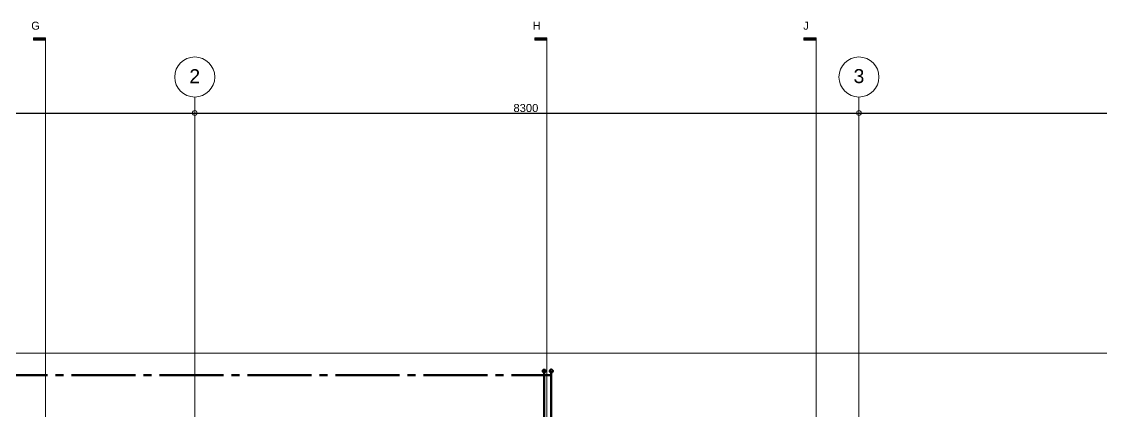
# Model space of a CAD drawing. Header units: metres. Extents: x -4.5 to 35.1, y -3.6 to 25.4.
# Drawn here: x 3.14 to 16.63, y 20.53 to 25.4 of the extents above; entities that cross this region are included whole.
import ezdxf

# ---------------------------------------------------------------- set-up
doc = ezdxf.new("R2010")
doc.units = ezdxf.units.M
doc.header["$PDMODE"] = 65
doc.linetypes.add('GETRENNT2_S6', pattern=[1.2, 0.7, -0.1, 0.1, -0.1, 0.1, -0.1])
doc.linetypes.add('STRICHPUNKT2_S5', pattern=[1.1, 0.8, -0.1, 0.1, -0.1])
doc.layers.add('New_A Stramien', color=7, linetype='Continuous', lineweight=13)
doc.layers.add('Standard', color=7, linetype='Continuous', lineweight=25)
doc.styles.add('ARIAL', font='ARIAL.TTF')
doc.dimstyles.new('_DIMSTYLE_2', dxfattribs={"dimtxt": 0.1, "dimasz": 0.2, "dimexe": 0, "dimexo": 0, "dimgap": 0.05, "dimtad": 2, "dimdec": 0, "dimlfac": 1000, "dimrnd": 1, "dimdsep": 46, "dimtxsty": 'ARIAL', "dimblk1": 'ALL_ML_KREIS', "dimblk2": 'ALL_ML_KREIS', "dimsah": 1, "dimcen": 0, "dimclrd": 9, "dimclre": 9, "dimclrt": 9, "dimadec": 0, "dimazin": 0, "dimtfac": 1, "dimtdec": 0, "dimtix": 1, "dimtmove": 2, "dimatfit": 3, "dimfxl": 0, "dimtzin": 0, "dimlwd": 0, "dimlwe": 13, "dimarcsym": 0})
doc.dimstyles.new('_DIMSTYLE_3', dxfattribs={"dimtxt": 0.1, "dimasz": 0.2, "dimexe": 0, "dimexo": 0, "dimgap": 0.05, "dimtad": 2, "dimdec": 0, "dimlfac": 1000, "dimrnd": 1, "dimdsep": 46, "dimtxsty": 'ARIAL', "dimblk1": 'ALL_ML_KREIS', "dimblk2": 'ALL_ML_KREIS', "dimsah": 1, "dimcen": 0, "dimclrd": 9, "dimclre": 9, "dimclrt": 9, "dimadec": 0, "dimazin": 0, "dimtfac": 1, "dimtdec": 0, "dimtix": 1, "dimtmove": 2, "dimatfit": 3, "dimfxl": 0, "dimtzin": 0, "dimlwd": 0, "dimlwe": 13, "dimarcsym": 0})

# ---------------------------------------------------------------- blocks, each defined once
blk = doc.blocks.new('ALL_ML_KREIS')
at = {"color": 0, "linetype": 'ByBlock', "lineweight": -2}
for p, q in [((-1, 0), (0.5, 0)), ((0, -0.5), (0, 0.5))]:
    blk.add_line(p, q, dxfattribs=at)
blk.add_circle((0, 0), 0.15, dxfattribs=at)
blk = doc.blocks.new('*D5')
at = {"layer": 'DEFPOINTS', "color": 252, "linetype": 'Continuous', "lineweight": 13}
for p in [(0, 24.26), (0, 24.26), (5.3, 24.26)]:
    blk.add_point(p, dxfattribs=at)
at = {"layer": 'Standard', "color": 9, "linetype": 'Continuous', "lineweight": -2}
for p, q in [((0, 24.26), (0, 24.26)), ((5.3, 24.26), (5.3, 24.26))]:
    blk.add_line(p, q, dxfattribs=at)
at = {"layer": 'Standard', "color": 252, "linetype": 'Continuous', "lineweight": -2}
blk.add_line((0, 24.26), (5.3, 24.26), dxfattribs=at)
at = {"layer": 'Standard', "color": 9, "linetype": 'Continuous', "lineweight": 13, "xscale": 0.2, "yscale": 0.2, "zscale": 0.2, "rotation": 180}
blk.add_blockref('ALL_ML_KREIS', (0, 24.26), dxfattribs=at)
at = {"layer": 'Standard', "color": 9, "linetype": 'Continuous', "lineweight": 13, "xscale": 0.2, "yscale": 0.2, "zscale": 0.2}
blk.add_blockref('ALL_ML_KREIS', (5.3, 24.26), dxfattribs=at)
at = {"layer": 'Standard', "color": 9, "linetype": 'Continuous', "lineweight": 13, "insert": (2.638, 24.322), "char_height": 0.1, "width": 0.4, "attachment_point": 5, "style": 'ARIAL'}
blk.add_mtext('\\A1;{5300}', dxfattribs=at)
blk = doc.blocks.new('*D6')
at = {"layer": 'DEFPOINTS', "color": 252, "linetype": 'Continuous', "lineweight": 13}
for p in [(5.3, 24.26), (5.3, 24.26), (13.6, 24.26)]:
    blk.add_point(p, dxfattribs=at)
at = {"layer": 'Standard', "color": 9, "linetype": 'Continuous', "lineweight": -2}
for p, q in [((5.3, 24.26), (5.3, 24.26)), ((13.6, 24.26), (13.6, 24.26))]:
    blk.add_line(p, q, dxfattribs=at)
at = {"layer": 'Standard', "color": 252, "linetype": 'Continuous', "lineweight": -2}
blk.add_line((5.3, 24.26), (13.6, 24.26), dxfattribs=at)
at = {"layer": 'Standard', "color": 9, "linetype": 'Continuous', "lineweight": 13, "xscale": 0.2, "yscale": 0.2, "zscale": 0.2, "rotation": 180}
blk.add_blockref('ALL_ML_KREIS', (5.3, 24.26), dxfattribs=at)
at = {"layer": 'Standard', "color": 9, "linetype": 'Continuous', "lineweight": 13, "xscale": 0.2, "yscale": 0.2, "zscale": 0.2}
blk.add_blockref('ALL_ML_KREIS', (13.6, 24.26), dxfattribs=at)
at = {"layer": 'Standard', "color": 9, "linetype": 'Continuous', "lineweight": 13, "insert": (9.438, 24.322), "char_height": 0.1, "width": 0.4, "attachment_point": 5, "style": 'ARIAL'}
blk.add_mtext('\\A1;{8300}', dxfattribs=at)
blk = doc.blocks.new('*D7')
at = {"layer": 'DEFPOINTS', "color": 252, "linetype": 'Continuous', "lineweight": 13}
for p in [(13.6, 24.26), (13.6, 24.26), (21.3, 24.26)]:
    blk.add_point(p, dxfattribs=at)
at = {"layer": 'Standard', "color": 9, "linetype": 'Continuous', "lineweight": -2}
for p, q in [((13.6, 24.26), (13.6, 24.26)), ((21.3, 24.26), (21.3, 24.26))]:
    blk.add_line(p, q, dxfattribs=at)
at = {"layer": 'Standard', "color": 252, "linetype": 'Continuous', "lineweight": -2}
blk.add_line((13.6, 24.26), (21.3, 24.26), dxfattribs=at)
at = {"layer": 'Standard', "color": 9, "linetype": 'Continuous', "lineweight": 13, "xscale": 0.2, "yscale": 0.2, "zscale": 0.2, "rotation": 180}
blk.add_blockref('ALL_ML_KREIS', (13.6, 24.26), dxfattribs=at)
at = {"layer": 'Standard', "color": 9, "linetype": 'Continuous', "lineweight": 13, "xscale": 0.2, "yscale": 0.2, "zscale": 0.2}
blk.add_blockref('ALL_ML_KREIS', (21.3, 24.26), dxfattribs=at)
at = {"layer": 'Standard', "color": 9, "linetype": 'Continuous', "lineweight": 13, "insert": (17.438, 24.322), "char_height": 0.1, "width": 0.4, "attachment_point": 5, "style": 'ARIAL'}
blk.add_mtext('\\A1;{7700}', dxfattribs=at)
blk = doc.blocks.new('NSY101')
at = {"color": 0, "linetype": 'ByBlock', "lineweight": -2}
blk.add_circle((0, 0), 0.05, dxfattribs=at)
blk = doc.blocks.new('*D12')
at = {"layer": 'DEFPOINTS', "color": 252, "linetype": 'Continuous', "lineweight": 13}
for p in [(0, 24.26), (0, 24.26), (5.3, 24.26)]:
    blk.add_point(p, dxfattribs=at)
at = {"layer": 'Standard', "color": 9, "linetype": 'Continuous', "lineweight": -2}
for p, q in [((0, 24.26), (0, 24.26)), ((5.3, 24.26), (5.3, 24.26))]:
    blk.add_line(p, q, dxfattribs=at)
at = {"layer": 'Standard', "color": 252, "linetype": 'Continuous', "lineweight": -2}
blk.add_line((0, 24.26), (5.3, 24.26), dxfattribs=at)
at = {"layer": 'Standard', "color": 9, "linetype": 'Continuous', "lineweight": 13, "xscale": 0.2, "yscale": 0.2, "zscale": 0.2, "rotation": 180}
blk.add_blockref('ALL_ML_KREIS', (0, 24.26), dxfattribs=at)
at = {"layer": 'Standard', "color": 9, "linetype": 'Continuous', "lineweight": 13, "xscale": 0.2, "yscale": 0.2, "zscale": 0.2}
blk.add_blockref('ALL_ML_KREIS', (5.3, 24.26), dxfattribs=at)
at = {"layer": 'Standard', "color": 9, "linetype": 'Continuous', "lineweight": 13, "insert": (2.638, 24.322), "char_height": 0.1, "width": 0.4, "attachment_point": 5, "style": 'ARIAL'}
blk.add_mtext('\\A1;{5300}', dxfattribs=at)
blk = doc.blocks.new('COMPLEXOBJECT_2')
at = {"layer": 'Standard', "color": 252, "linetype": 'Continuous', "lineweight": 13, "insert": (5.3, 24.72), "char_height": 0.175, "width": 0.22374, "attachment_point": 5, "style": 'ARIAL'}
blk.add_mtext('\\W0.99;2', dxfattribs=at)
blk = doc.blocks.new('COMPLEXOBJECT_3')
at = {"layer": 'Standard', "color": 252, "linetype": 'Continuous', "lineweight": 13, "insert": (13.6, 24.72), "char_height": 0.175, "width": 0.22374, "attachment_point": 5, "style": 'ARIAL'}
blk.add_mtext('\\W0.99;3', dxfattribs=at)

msp = doc.modelspace()

# ---------------------------------------------------------------- hatches: boundary and pattern name
at = {"layer": 'Standard', "linetype": 'Continuous', "lineweight": 13}
for points in [[(3.4354, 25.1991), (3.2854, 25.1991), (3.2854, 25.1691), (3.4354, 25.1691)], [(3.4354, 25.1991), (3.2854, 25.1991), (3.2854, 25.1691), (3.4354, 25.1691)], [(9.6986, 25.1991), (9.5486, 25.1991), (9.5486, 25.1691), (9.6986, 25.1691)], [(13.0633, 25.1991), (12.9133, 25.1991), (12.9133, 25.1691), (13.0633, 25.1691)]]:
    msp.add_hatch(color=0, dxfattribs=at).paths.add_polyline_path(points)

# ---------------------------------------------------------------- linework, layer by layer
at = {"layer": 'New_A Stramien', "color": 252, "linetype": 'Continuous', "lineweight": 13}
for p, q in [((5.3, 23.46), (5.3, 24.46)), ((13.6, 23.46), (13.6, 24.46)), ((5.3, -1.8), (5.3, 23.46)), ((5.3, -1.8), (5.3, 23.46)), ((13.6, -1.8), (13.6, 23.46)), ((13.6, -1.8), (13.6, 23.46)), ((-2.89, 21.26), (25.9, 21.26)), ((-2.89, 21.26), (25.9, 21.26)), ((-2.89, 21.26), (25.9, 21.26))]:
    msp.add_line(p, q, dxfattribs=at)
for centre, start, end in [((5.3, 24.71), 90, 270), ((5.3, 24.71), 270, 90), ((13.6, 24.71), 90, 270), ((13.6, 24.71), 270, 90)]:
    msp.add_arc(centre, 0.25, start, end, dxfattribs=at)
at = {"layer": 'Standard', "color": 252, "linetype": 'Continuous', "lineweight": 13}
for p, q in [((3.2854, 25.1991), (3.4354, 25.1991)), ((3.2854, 25.1691), (3.2854, 25.1991)), ((3.2854, 25.1991), (3.4354, 25.1991)), ((3.2854, 25.1691), (3.2854, 25.1991)), ((3.4354, 25.1691), (3.2854, 25.1691)), ((3.4354, 25.1691), (3.2854, 25.1691)), ((3.4354, 25.1991), (3.4354, 25.1691)), ((3.4354, 25.1991), (3.4354, 24.6891)), ((3.4354, 25.1991), (3.4354, 25.1691)), ((3.4354, 25.1991), (3.4354, 24.6891)), ((9.5486, 25.1991), (9.6986, 25.1991)), ((9.5486, 25.1691), (9.5486, 25.1991)), ((9.6986, 25.1691), (9.5486, 25.1691)), ((9.6986, 25.1991), (9.6986, 25.1691)), ((9.6986, 25.1991), (9.6986, 24.6891)), ((12.9133, 25.1991), (13.0633, 25.1991)), ((12.9133, 25.1691), (12.9133, 25.1991)), ((13.0633, 25.1691), (12.9133, 25.1691)), ((13.0633, 25.1991), (13.0633, 25.1691)), ((13.0633, 25.1991), (13.0633, 24.6891)), ((3.4354, -3.2638), (3.4354, 25.0491)), ((3.4354, -3.2638), (3.4354, 25.0491)), ((3.4354, -3.2638), (3.4354, 25.0491)), ((9.6986, -3.2638), (9.6986, 25.0491)), ((9.6986, -3.2638), (9.6986, 25.0491)), ((13.0633, -3.2638), (13.0633, 25.0491)), ((13.0633, -3.2638), (13.0633, 25.0491))]:
    msp.add_line(p, q, dxfattribs=at)
at = {"layer": 'Standard', "color": 5, "linetype": 'STRICHPUNKT2_S5', "lineweight": 50}
for p, q in [((0.46, 20.9863), (9.755, 20.9863)), ((9.755, 21.036), (9.755, 18.3387))]:
    msp.add_line(p, q, dxfattribs=at)
at = {"layer": 'Standard', "color": 1, "linetype": 'GETRENNT2_S6', "lineweight": 50}
msp.add_line((9.6663, 21.036), (9.6663, 18.9971), dxfattribs=at)
msp.add_circle((9.6663, 21.036), 0.018, dxfattribs=at)
at = {"layer": 'Standard', "color": 5, "linetype": 'STRICHPUNKT2_S5', "lineweight": 50}
msp.add_circle((9.755, 21.036), 0.0185, dxfattribs=at)

# ---------------------------------------------------------------- block references
at = {"layer": 'New_A Stramien', "color": 252, "linetype": 'Continuous', "lineweight": 13, "xscale": 1e-09, "yscale": 1e-09, "zscale": 1e-09}
for p in [(5.3, 23.46), (5.3, 23.46), (13.6, 23.46), (13.6, 23.46)]:
    msp.add_blockref('NSY101', p, dxfattribs=at)
at = {"layer": 'Standard', "color": 252, "linetype": 'Continuous', "lineweight": 13}
for name in ['COMPLEXOBJECT_2', 'COMPLEXOBJECT_3']:
    msp.add_blockref(name, (0, 0), dxfattribs=at)

# ---------------------------------------------------------------- texts
at = {"layer": 'Standard', "color": 252, "linetype": 'Continuous', "lineweight": 13, "char_height": 0.1, "attachment_point": 6, "style": 'ARIAL'}
for s, insert, width in [('\\W0.98;G', (3.3639, 25.35), 0.157531), ('\\W0.98;G', (3.3639, 25.35), 0.157531), ('\\W0.99;H', (9.623, 25.3508), 0.151357), ('\\W0.98;J', (12.9726, 25.35), 0.119088)]:
    msp.add_mtext(s, dxfattribs=dict(at, insert=insert, width=width))

# ---------------------------------------------------------------- dimensions: what is measured, and where the dimension line sits
at = {"layer": 'Standard', "color": 252, "linetype": 'Continuous', "lineweight": 13}
for base, p1, p2, dimstyle, picture, middle in [((5.3, 24.26), (0, 24.26), (5.3, 24.26), '_DIMSTYLE_2', '*D5', (2.638, 24.3218)), ((5.3, 24.26), (0, 24.26), (5.3, 24.26), '_DIMSTYLE_3', '*D12', (2.638, 24.3218)), ((13.6, 24.26), (5.3, 24.26), (13.6, 24.26), '_DIMSTYLE_3', '*D6', (9.438, 24.3218)), ((21.3, 24.26), (13.6, 24.26), (21.3, 24.26), '_DIMSTYLE_3', '*D7', (17.438, 24.3217))]:
    dim = msp.add_linear_dim(base=base, p1=p1, p2=p2, dimstyle=dimstyle, override={"dimpost": '<>', "dimclrd": 9, "dimclre": 9, "dimclrt": 9, "dimlwd": 0, "dimlwe": 13}, dxfattribs=at)
    dim.commit()
    dim.dimension.update_dxf_attribs({"geometry": picture, "text_midpoint": middle, "dimtype": 160})

doc.saveas('drawing.dxf')
